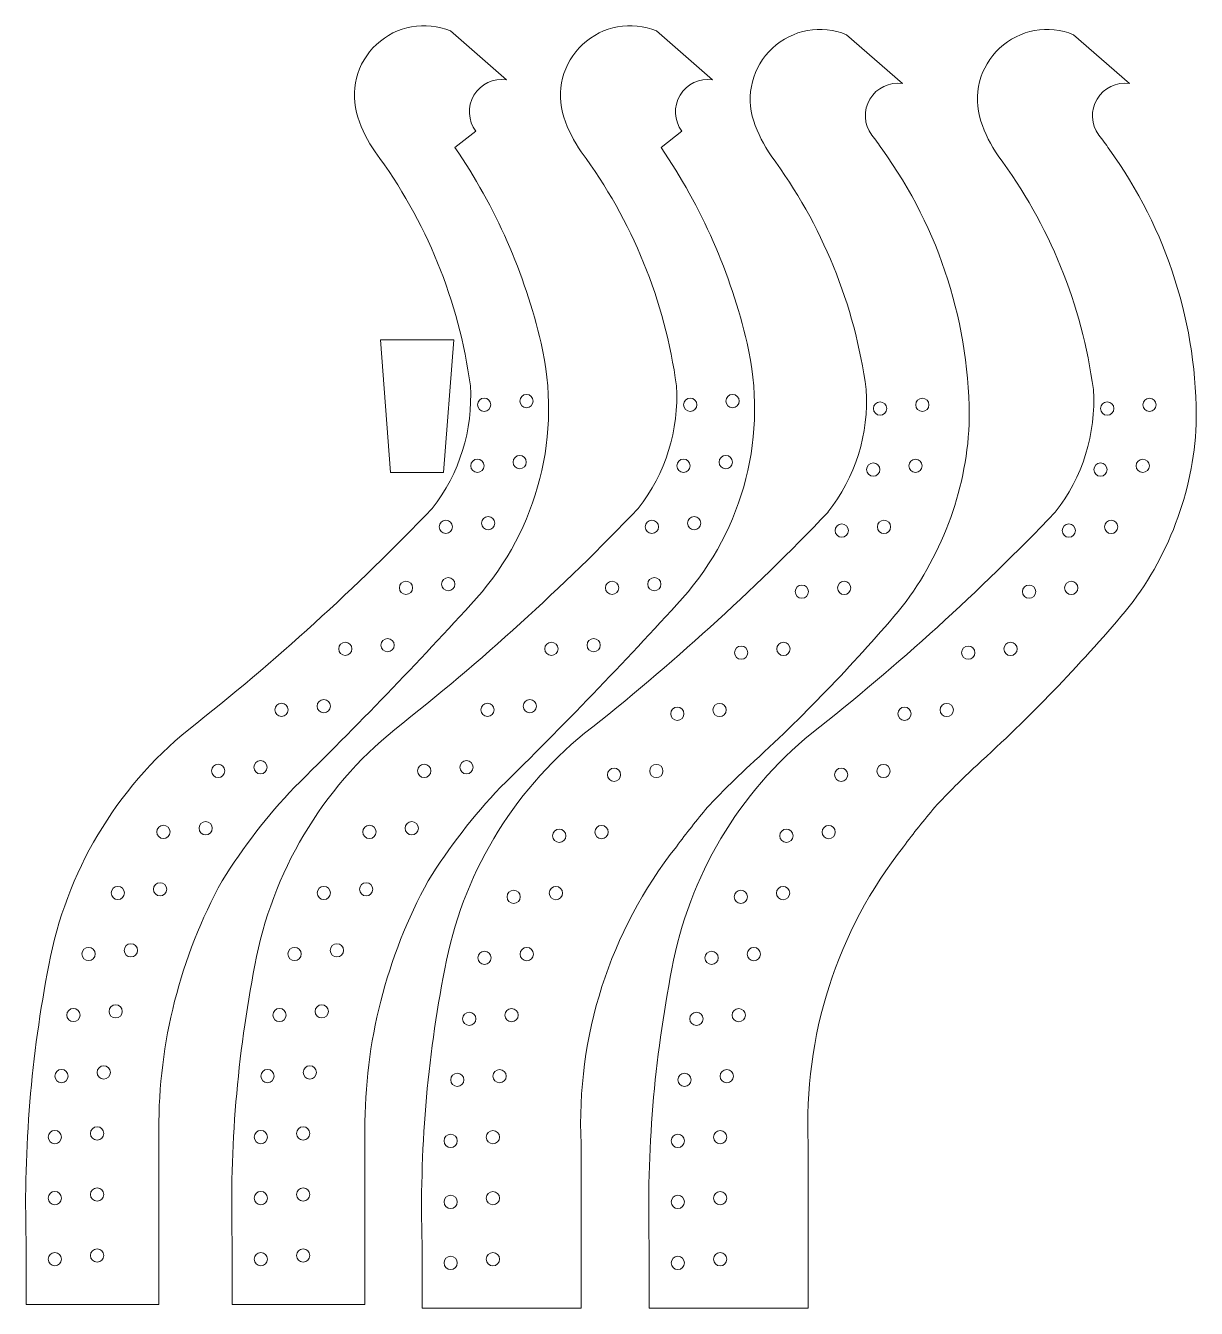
# Model space of a CAD drawing. Header units: inches. Extents: x 0.4 to 22.5, y 0.3 to 24.5.
import ezdxf

# ---------------------------------------------------------------- set-up
doc = ezdxf.new("R2010")
doc.units = ezdxf.units.IN
doc.header["$MEASUREMENT"] = 0
doc.layers.get('0').update_dxf_attribs({"plot": 0})
doc.layers.add('cut', color=6, linetype='Continuous', lineweight=0)

msp = doc.modelspace()

# ---------------------------------------------------------------- linework, layer by layer
for p, q in [((8.446, 24.417), (8.446, 24.417)), ((12.329, 24.417), (12.329, 24.417)), ((15.907, 24.346), (15.907, 24.346)), ((20.188, 24.346), (20.188, 24.346)), ((21.491, 16.221), (21.491, 16.221))]:
    msp.add_line(p, q)
at = {"layer": 'cut'}
for p, q in [((9.499, 23.496), (8.446, 24.417)), ((13.383, 23.496), (12.329, 24.417)), ((16.961, 23.424), (15.907, 24.346)), ((21.242, 23.424), (20.188, 24.346)), ((8.921, 22.527), (8.528, 22.218)), ((12.805, 22.527), (12.412, 22.218)), ((8.507, 18.599), (7.123, 18.599)), ((7.315, 16.099), (7.123, 18.599)), ((8.315, 16.099), (8.507, 18.599)), ((8.315, 16.099), (7.315, 16.099)), ((2.946, 0.417), (2.946, 3.708)), ((6.829, 0.417), (6.829, 3.708)), ((10.907, 0.346), (10.907, 3.446)), ((15.188, 0.346), (15.188, 3.446)), ((0.446, 0.417), (0.446, 1.63)), ((4.329, 0.417), (4.329, 1.63)), ((7.907, 0.346), (7.907, 1.559)), ((12.188, 0.346), (12.188, 1.559)), ((0.446, 0.417), (2.946, 0.417)), ((4.329, 0.417), (6.829, 0.417)), ((7.907, 0.346), (10.907, 0.346)), ((12.188, 0.346), (15.188, 0.346))]:
    msp.add_line(p, q, dxfattribs=at)
for centre in [(9.079, 17.373), (9.876, 17.442), (12.963, 17.373), (13.76, 17.442), (16.54, 17.301), (17.337, 17.371), (20.822, 17.301), (21.619, 17.371), (8.951, 16.223), (9.748, 16.292), (12.835, 16.223), (13.632, 16.292), (16.412, 16.151), (17.209, 16.221), (20.694, 16.151), (21.491, 16.221), (9.153, 15.142), (13.037, 15.142), (8.356, 15.073), (12.24, 15.073), (15.818, 15.001), (16.614, 15.071), (20.099, 15.001), (20.896, 15.071), (7.605, 13.923), (8.402, 13.992), (11.489, 13.923), (12.286, 13.992), (15.863, 13.921), (20.144, 13.921), (15.066, 13.851), (19.348, 13.851), (6.461, 12.773), (7.258, 12.842), (10.345, 12.773), (11.142, 12.842), (13.922, 12.701), (14.719, 12.771), (18.203, 12.701), (19, 12.771), (5.258, 11.623), (6.055, 11.692), (9.142, 11.623), (9.939, 11.692), (12.719, 11.551), (13.516, 11.621), (17, 11.551), (17.797, 11.621), (4.862, 10.542), (8.746, 10.542), (4.065, 10.473), (7.949, 10.473), (11.526, 10.401), (12.323, 10.471), (15.808, 10.401), (16.605, 10.471), (3.032, 9.323), (3.829, 9.392), (6.916, 9.323), (7.713, 9.392), (11.291, 9.321), (15.572, 9.321), (10.494, 9.251), (14.775, 9.251), (2.173, 8.173), (2.97, 8.242), (6.057, 8.173), (6.854, 8.242), (9.634, 8.101), (10.431, 8.171), (13.915, 8.101), (14.712, 8.171), (1.623, 7.023), (2.42, 7.092), (5.506, 7.023), (6.303, 7.092), (9.084, 6.951), (9.881, 7.021), (13.365, 6.951), (14.162, 7.021), (2.133, 5.942), (6.017, 5.942), (1.336, 5.873), (5.22, 5.873), (8.798, 5.801), (9.595, 5.871), (13.079, 5.801), (13.876, 5.871), (1.111, 4.723), (1.908, 4.792), (4.995, 4.723), (5.792, 4.792), (9.369, 4.721), (13.651, 4.721), (8.572, 4.651), (12.854, 4.651), (0.986, 3.573), (1.783, 3.642), (4.87, 3.573), (5.667, 3.642), (8.447, 3.501), (9.244, 3.571), (12.729, 3.501), (13.526, 3.571), (0.986, 2.423), (1.783, 2.492), (4.87, 2.423), (5.667, 2.492), (8.447, 2.351), (9.244, 2.421), (12.729, 2.351), (13.526, 2.421), (1.783, 1.342), (5.667, 1.342), (0.986, 1.273), (4.87, 1.273), (8.447, 1.201), (9.244, 1.271), (12.729, 1.201), (13.526, 1.271)]:
    msp.add_circle(centre, 0.125, dxfattribs=at)
for centre, radius, start, end in [((7.945, 23.202), 1.314, 67.6246, 198.2736), ((11.829, 23.202), 1.314, 67.6246, 198.2736), ((15.407, 23.131), 1.314, 67.6246, 198.2736), ((19.688, 23.131), 1.314, 67.6246, 198.2736), ((9.411, 22.892), 0.611, 81.728, 216.6561), ((13.295, 22.892), 0.611, 81.728, 216.6561), ((16.873, 22.82), 0.611, 81.728, 216.6561), ((21.154, 22.82), 0.611, 81.728, 216.6561), ((9.172, 23.623), 2.611, 198.5922, 214.6926), ((13.056, 23.623), 2.611, 198.5922, 214.6926), ((16.633, 23.551), 2.611, 198.5922, 214.6926), ((20.914, 23.551), 2.611, 198.5922, 214.6926), ((14.145, 20.616), 2.896, 32.8584, 39.4132), ((18.426, 20.616), 2.896, 32.8584, 39.4132), ((-0.632, 16.452), 9.536, 7.7082, 36.5892), ((-0.415, 16.082), 10.846, 13.0622, 34.4543), ((3.252, 16.452), 9.536, 7.7082, 36.5892), ((3.468, 16.082), 10.846, 13.0622, 34.4543), ((6.83, 16.381), 9.536, 7.7082, 36.5892), ((9.595, 17.125), 8.625, 359.2092, 35.944), ((11.111, 16.381), 9.536, 7.7082, 36.5892), ((13.876, 17.125), 8.625, 359.2092, 35.944), ((4.91, 17.303), 5.383, 318.3522, 13.2139), ((8.793, 17.303), 5.383, 318.3522, 13.2139), ((5.432, 17.519), 3.393, 321.7816, 3.5914), ((9.316, 17.519), 3.393, 321.7816, 3.5914), ((12.893, 17.447), 3.393, 321.7816, 3.5914), ((17.175, 17.447), 3.393, 321.7816, 3.5914), ((12.117, 17.3), 6.11, 321.2442, 357.2368), ((16.398, 17.3), 6.11, 321.2442, 357.2368), ((-23.396, 45.5), 43.551, 308.1573, 316.3154), ((-19.512, 45.5), 43.551, 308.1573, 316.3154), ((-15.935, 45.428), 43.551, 308.1573, 316.3154), ((-11.654, 45.428), 43.551, 308.1573, 316.3154), ((-54.56, 71.452), 85.811, 314.42289, 317.72317), ((-50.676, 71.452), 85.811, 314.42289, 317.72317), ((-7.48, 34.199), 31.983, 312.3858, 319.6132), ((-3.199, 34.199), 31.983, 312.3858, 319.6132), ((8.233, 5.447), 7.486, 129.1164, 169.4694), ((12.117, 5.447), 7.486, 129.1164, 169.4694), ((15.695, 5.375), 7.486, 129.1164, 169.4694), ((19.976, 5.375), 7.486, 129.1164, 169.4694), ((24.659, -0.878), 15.591, 132.7251, 136.8263), ((28.94, -0.878), 15.591, 132.7251, 136.8263), ((13.579, 2.511), 11.128, 136.5297, 148.0292), ((17.463, 2.511), 11.128, 136.5297, 148.0292), ((25.152, -0.168), 15.488, 139.9929, 143.4984), ((29.433, -0.168), 15.488, 139.9929, 143.4984), ((19.298, 3.843), 8.401, 141.739, 182.7116), ((23.579, 3.843), 8.401, 141.739, 182.7116), ((12.631, 3.745), 9.685, 151.2531, 180.2202), ((16.515, 3.745), 9.685, 151.2531, 180.2202), ((24.039, 2.292), 23.603, 168.9512, 181.6052), ((27.923, 2.292), 23.603, 168.9512, 181.6052), ((31.501, 2.22), 23.603, 168.9512, 181.6052), ((35.782, 2.22), 23.603, 168.9512, 181.6052)]:
    msp.add_arc(centre, radius, start, end, dxfattribs=at)

doc.saveas('drawing.dxf')
